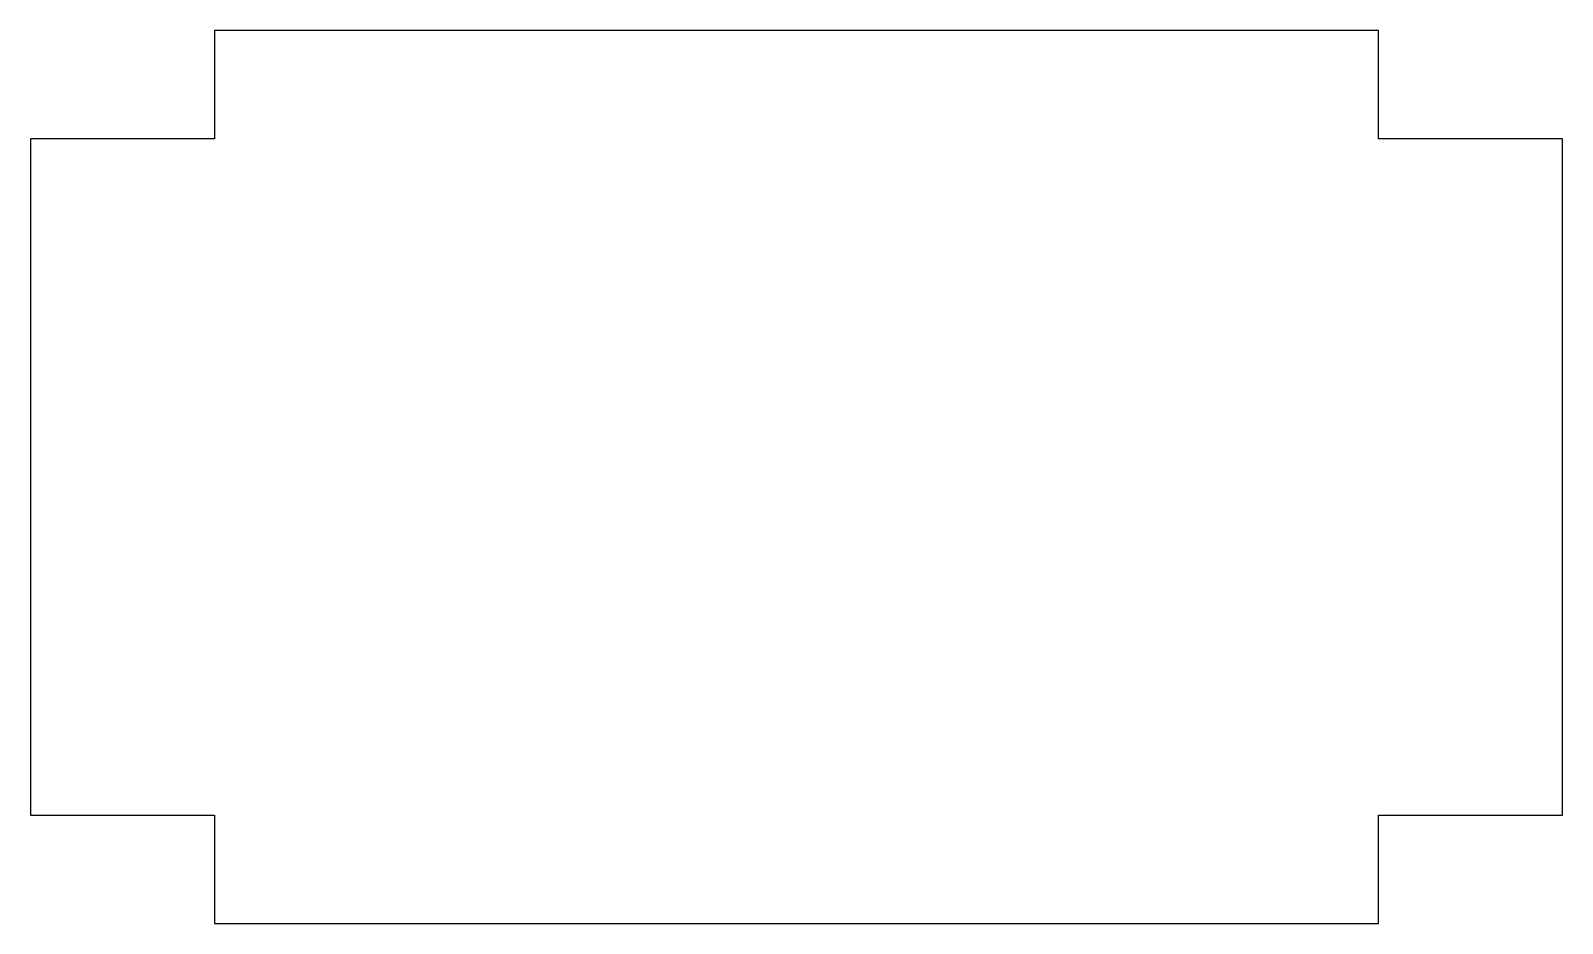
# Model space of a CAD drawing. Header units: millimetres. Extents: x -42.5 to 42.5, y -24.8 to 24.8.
import ezdxf

# ---------------------------------------------------------------- set-up
doc = ezdxf.new("R2010")
doc.units = ezdxf.units.MM
doc.layers.add('Extrude', color=7, linetype='CONTINUOUS')

msp = doc.modelspace()

# ---------------------------------------------------------------- linework, layer by layer
at = {"layer": 'Extrude'}
for p, q in [((-32.3, 24.75), (-32.3, 24.75, -1.5)), ((32.3, 24.75), (-32.3, 24.75)), ((32.3, 24.75, -1.5), (-32.3, 24.75, -1.5)), ((-32.3, 24.75), (-32.3, 24.75, -1.5)), ((-32.3, 24.75), (-32.3, 18.75)), ((-32.3, 24.75, -1.5), (-32.3, 18.75, -1.5)), ((32.3, 24.75), (-32.3, 24.75)), ((-32.3, 24.75), (-32.3, 18.75)), ((32.3, 24.75, -1.5), (-32.3, 24.75, -1.5)), ((-32.3, 24.75, -1.5), (-32.3, 18.75, -1.5)), ((32.3, 24.75), (32.3, 24.75, -1.5)), ((32.3, 18.75), (32.3, 24.75)), ((32.3, 18.75, -1.5), (32.3, 24.75, -1.5)), ((32.3, 24.75), (32.3, 24.75, -1.5)), ((32.3, 18.75), (32.3, 24.75)), ((32.3, 18.75, -1.5), (32.3, 24.75, -1.5)), ((-42.5, 18.75), (-42.5, 18.75, -1.5)), ((-32.3, 18.75), (-42.5, 18.75)), ((-32.3, 18.75, -1.5), (-42.5, 18.75, -1.5)), ((-42.5, 18.75), (-42.5, 18.75, -1.5)), ((-42.5, 18.75), (-42.5, -18.75)), ((-42.5, 18.75, -1.5), (-42.5, -18.75, -1.5)), ((-32.3, 18.75), (-42.5, 18.75)), ((-42.5, 18.75), (-42.5, -18.75)), ((-32.3, 18.75, -1.5), (-42.5, 18.75, -1.5)), ((-42.5, 18.75, -1.5), (-42.5, -18.75, -1.5)), ((-32.3, 18.75), (-32.3, 18.75, -1.5)), ((-32.3, 18.75), (-32.3, 18.75, -1.5)), ((32.3, 18.75), (32.3, 18.75, -1.5)), ((42.5, 18.75), (32.3, 18.75)), ((42.5, 18.75, -1.5), (32.3, 18.75, -1.5)), ((32.3, 18.75), (32.3, 18.75, -1.5)), ((42.5, 18.75), (32.3, 18.75)), ((42.5, 18.75, -1.5), (32.3, 18.75, -1.5)), ((42.5, 18.75), (42.5, 18.75, -1.5)), ((42.5, -18.75), (42.5, 18.75)), ((42.5, -18.75, -1.5), (42.5, 18.75, -1.5)), ((42.5, 18.75), (42.5, 18.75, -1.5)), ((42.5, -18.75), (42.5, 18.75)), ((42.5, -18.75, -1.5), (42.5, 18.75, -1.5)), ((-42.5, -18.75), (-42.5, -18.75, -1.5)), ((-42.5, -18.75), (-32.3, -18.75)), ((-42.5, -18.75, -1.5), (-32.3, -18.75, -1.5)), ((-42.5, -18.75), (-42.5, -18.75, -1.5)), ((-42.5, -18.75), (-32.3, -18.75)), ((-42.5, -18.75, -1.5), (-32.3, -18.75, -1.5)), ((-32.3, -18.75), (-32.3, -18.75, -1.5)), ((-32.3, -18.75), (-32.3, -18.75, -1.5)), ((-32.3, -18.75), (-32.3, -24.75)), ((-32.3, -18.75, -1.5), (-32.3, -24.75, -1.5)), ((-32.3, -18.75), (-32.3, -24.75)), ((-32.3, -18.75, -1.5), (-32.3, -24.75, -1.5)), ((32.3, -18.75), (32.3, -18.75, -1.5)), ((32.3, -24.75), (32.3, -18.75)), ((32.3, -24.75, -1.5), (32.3, -18.75, -1.5)), ((32.3, -18.75), (32.3, -18.75, -1.5)), ((32.3, -18.75), (42.5, -18.75)), ((32.3, -18.75, -1.5), (42.5, -18.75, -1.5)), ((32.3, -24.75), (32.3, -18.75)), ((32.3, -18.75), (42.5, -18.75)), ((32.3, -24.75, -1.5), (32.3, -18.75, -1.5)), ((32.3, -18.75, -1.5), (42.5, -18.75, -1.5)), ((42.5, -18.75), (42.5, -18.75, -1.5)), ((42.5, -18.75), (42.5, -18.75, -1.5)), ((-32.3, -24.75), (-32.3, -24.75, -1.5)), ((-32.3, -24.75), (-32.3, -24.75, -1.5)), ((-32.3, -24.75), (32.3, -24.75)), ((-32.3, -24.75, -1.5), (32.3, -24.75, -1.5)), ((-32.3, -24.75), (32.3, -24.75)), ((-32.3, -24.75, -1.5), (32.3, -24.75, -1.5)), ((32.3, -24.75), (32.3, -24.75, -1.5)), ((32.3, -24.75), (32.3, -24.75, -1.5))]:
    msp.add_line(p, q, dxfattribs=at)

doc.saveas('drawing.dxf')
